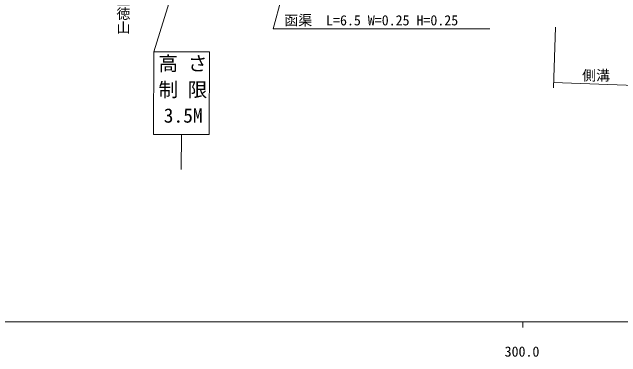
# Model space of a CAD drawing. Units: millimetres, scale not verified. Extents: x 40000 to 680000, y 20000 to 380000.
# Drawn here: x 276400 to 385566, y 198715 to 260592 of the extents above; entities that cross this region are included whole.
import ezdxf
from ezdxf.enums import TextEntityAlignment as Align

# ---------------------------------------------------------------- set-up
doc = ezdxf.new("R2010")
doc.units = ezdxf.units.MM
doc.header["$LTSCALE"] = 1000
doc.layers.add('M-BGD-HTXT', color=7, linetype='Continuous')
for name, color, linetype, lineweight in [('M-STR-HTXT', 7, 'Continuous', 13), ('M-STR-STRC', 7, 'Continuous', 13), ('M-TTL-BAND', 7, 'Continuous', 13)]:
    doc.layers.add(name, color=color, linetype=linetype, lineweight=lineweight)
doc.styles.add('@ＭＳ ゴシック', font='')
doc.styles.add('ＭＳ ゴシック', font='')
doc.styles.get('@ＭＳ ゴシック').set_extended_font_data('@MS Gothic')
doc.styles.get('ＭＳ ゴシック').set_extended_font_data('MS Gothic')

msp = doc.modelspace()

# ---------------------------------------------------------------- linework, layer by layer
at = {"layer": 'M-STR-HTXT'}
for p, q in [((329962, 283404), (323237, 257594)), ((373871, 257871), (373470, 246985)), ((323237, 257594), (362042, 257594)), ((373507, 247984), (401197, 246964))]:
    msp.add_line(p, q, dxfattribs=at)
at = {"layer": 'M-STR-STRC'}
for p, q in [((301778, 253491), (311815, 285450)), ((301778, 253491), (301751, 238624)), ((301778, 253491), (311778, 253472)), ((311778, 253472), (311751, 238606)), ((301751, 238624), (311751, 238606)), ((306751, 238615), (306739, 232339))]:
    msp.add_line(p, q, dxfattribs=at)
at = {"layer": 'M-TTL-BAND'}
for p, q in [((40000, 205000), (579000, 205000)), ((368000, 205000), (368000, 204000))]:
    msp.add_line(p, q, dxfattribs=at)

# ---------------------------------------------------------------- texts
at = {"layer": 'M-BGD-HTXT', "style": '@ＭＳ ゴシック'}
msp.add_text('至徳山', height=1833, rotation=270, dxfattribs=at).set_placement((296313, 264090), align=Align.MIDDLE_LEFT)
at = {"layer": 'M-STR-HTXT', "style": 'ＭＳ ゴシック'}
for s, p in [('函渠\u3000L=6.5 W=0.25 H=0.25', (325205, 257667)), ('側溝', (378633, 247778))]:
    msp.add_text(s, height=1833, dxfattribs=at).set_placement(p, align=Align.BOTTOM_LEFT)
at = {"layer": 'M-STR-STRC', "style": 'ＭＳ ゴシック'}
for s, p in [('高 さ', (302654, 249326)), ('制 限', (302650, 244622)), ('3.5M', (303580, 239985))]:
    msp.add_text(s, height=2566, dxfattribs=at).set_placement(p, align=Align.BOTTOM_LEFT)
at = {"layer": 'M-TTL-BAND', "style": 'ＭＳ ゴシック'}
msp.add_text('300.0', height=1833, dxfattribs=at).set_placement((367844, 198195), align=Align.BOTTOM_CENTER)

doc.saveas('drawing.dxf')
